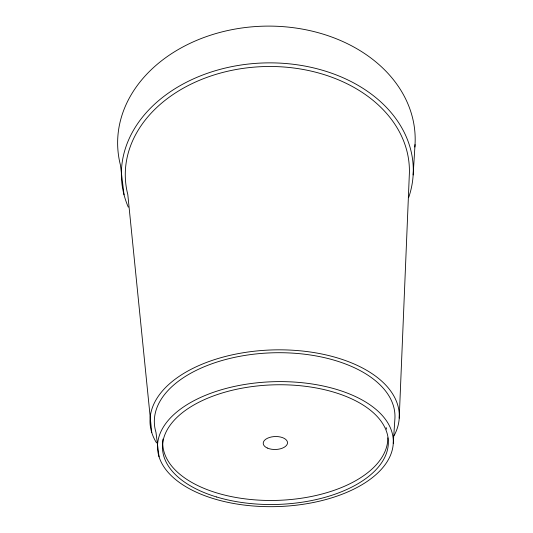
<?xml version="1.0" encoding="UTF-8"?>
<svg xmlns="http://www.w3.org/2000/svg" width="533" height="533" viewBox="0 0 533 533"><rect width="100%" height="100%" fill="white"/><g stroke="black" fill="none" stroke-linecap="round" stroke-linejoin="round"><path stroke-width="0.8" d="M399.224 418.132L409.297 175.217A142.098 106.24 -1.7 0 0 256.813 66.931A142.098 106.24 -1.7 0 0 127.807 194.545L151.765 432.589M413.148 174.951L415.034 144.543M393.261 443.349A117.946 62.468 -1.7 0 0 219.283 390.389A117.946 62.468 -1.7 0 0 213.66 498.701A117.946 62.468 -1.7 0 0 393.261 443.349L394.926 418.385A120.365 66.192 -1.7 0 0 266.427 353.079A120.365 66.192 -1.7 0 0 155.976 432.343L159.061 456.781M124.049 194.805L120.451 165.15A148.807 114.981 -1.7 0 1 256.873 26.47A148.807 114.981 -1.7 0 1 414.854 147.021M156.549 442.896A124.689 68.59 -1.7 0 1 272.456 349.934A124.689 68.59 -1.7 0 1 394.06 435.694M128.286 207.15A145.995 109.192 -1.7 0 1 263.049 62.981A145.995 109.192 -1.7 0 1 408.731 197.33M387.837 437.84A112.59 59.996 -1.7 0 1 271.963 500.467A112.59 59.996 -1.7 0 1 162.951 439.072M386.112 427.573A112.59 59.996 -1.7 0 1 386.598 429.145M216.651 496.996A112.989 59.823 -1.7 0 0 388.337 443.629A112.989 59.823 -1.7 0 0 221.255 393.281A112.989 59.823 -1.7 0 0 216.651 496.996M267.293 448.026A12.159 6.483 -1.7 0 0 287.274 444.069A12.159 6.483 -1.7 0 0 271.537 436.94A12.159 6.483 -1.7 0 0 267.293 448.026"/></g></svg>
